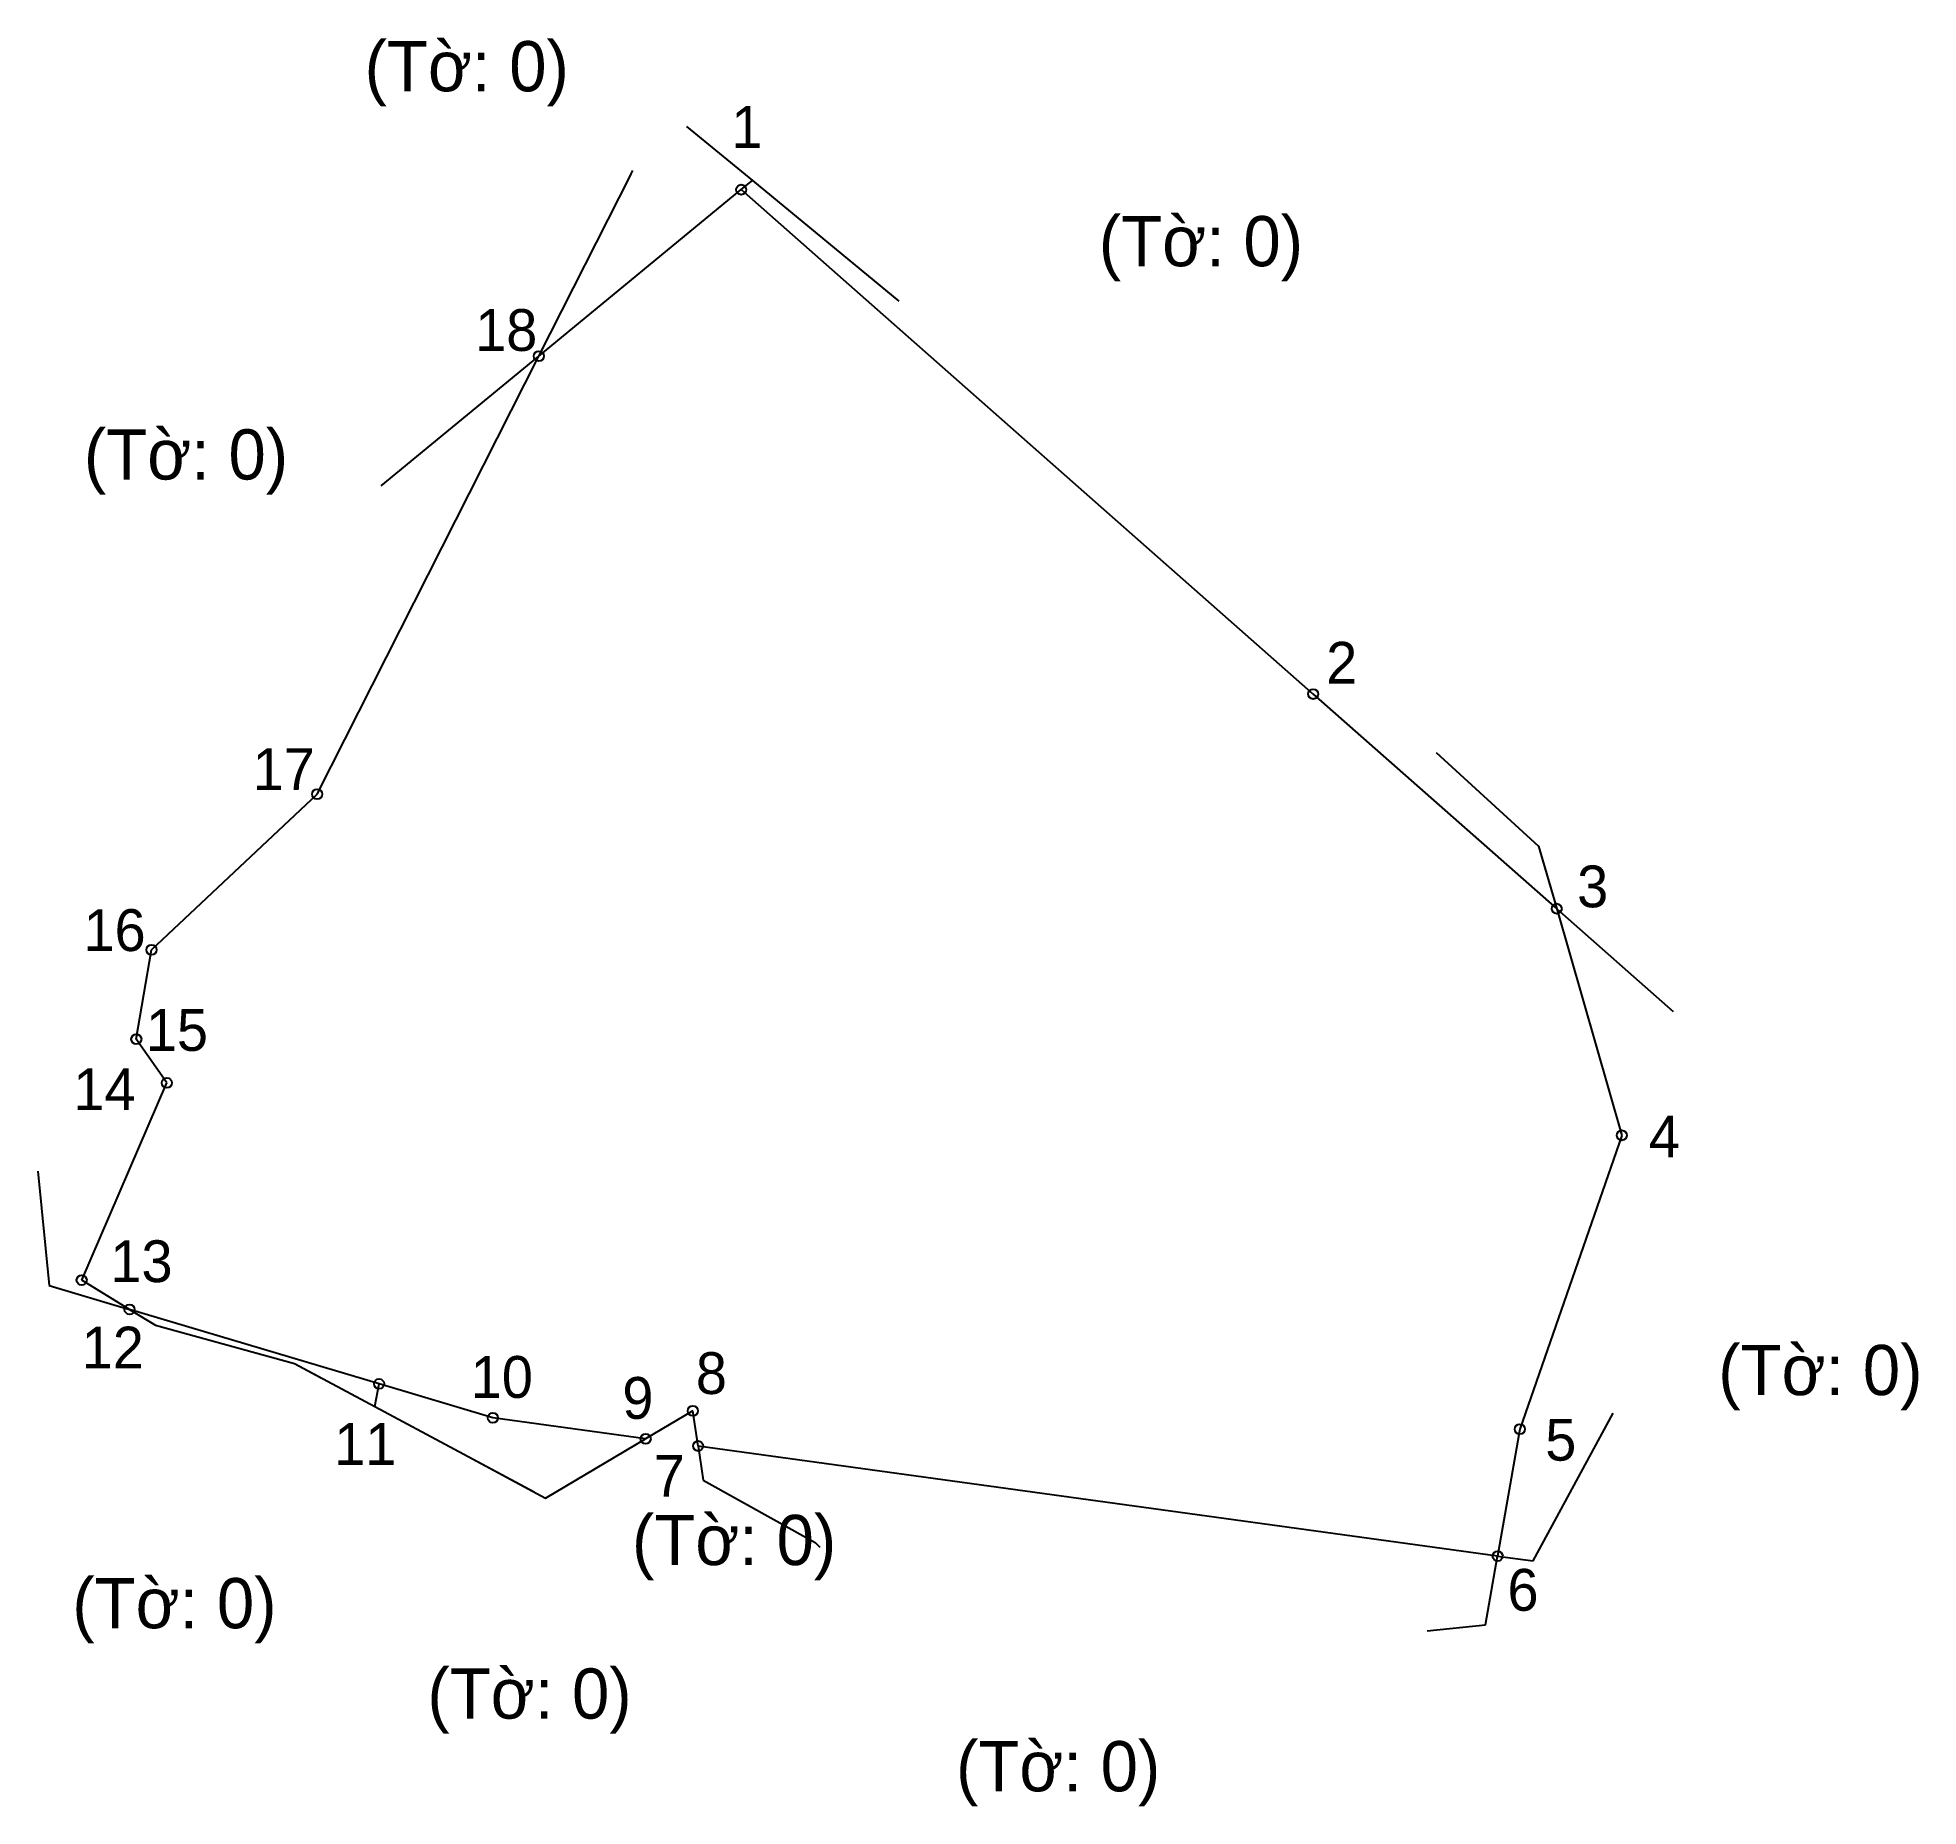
# Model space of a CAD drawing. Extents: x 548997 to 549134, y 1820287 to 1820415.
import ezdxf

# ---------------------------------------------------------------- set-up
doc = ezdxf.new("R2010")
doc.units = 0
for name, color, linetype in [('CanhThua', 7, 'Continuous'), ('MocDinhThua', 7, 'Continuous'), ('NhanTuCan', 7, 'Continuous'), ('RauThua', 7, 'Continuous'), ('SoHieuDinhThua', 7, 'Continuous')]:
    doc.layers.add(name, color=color, linetype=linetype)

msp = doc.modelspace()

# ---------------------------------------------------------------- linework, layer by layer
at = {"layer": 'CanhThua'}
for p, q in [((549033.59, 1820392.4), (549048.26, 1820404.47)), ((549048.26, 1820404.47), (549089.72, 1820367.91)), ((549017.52, 1820360.65), (549033.59, 1820392.4)), ((549089.72, 1820367.91), (549107.37, 1820352.35)), ((549005.51, 1820349.37), (549017.52, 1820360.65)), ((549107.37, 1820352.35), (549112.09, 1820335.92)), ((549004.41, 1820342.89), (549005.51, 1820349.37)), ((549006.62, 1820339.72), (549004.41, 1820342.89)), ((549000.45, 1820325.43), (549006.62, 1820339.72)), ((549112.09, 1820335.92), (549104.7, 1820314.62)), ((549003.92, 1820323.3), (549000.45, 1820325.43)), ((549022.01, 1820317.9), (549003.92, 1820323.3)), ((549030.26, 1820315.44), (549022.01, 1820317.9)), ((549041.33, 1820313.92), (549030.26, 1820315.44)), ((549044.75, 1820315.95), (549041.33, 1820313.92)), ((549045.13, 1820313.4), (549044.75, 1820315.95)), ((549104.7, 1820314.62), (549103.09, 1820305.42)), ((549103.09, 1820305.42), (549045.13, 1820313.4))]:
    msp.add_line(p, q, dxfattribs=at)
at = {"layer": 'MocDinhThua'}
for centre in [(549048.26, 1820404.47), (549033.59, 1820392.4), (549089.72, 1820367.91), (549017.52, 1820360.65), (549107.37, 1820352.35), (549005.51, 1820349.37), (549004.41, 1820342.89), (549006.62, 1820339.72), (549112.09, 1820335.92), (549000.45, 1820325.43), (549003.92, 1820323.3), (549022.01, 1820317.9), (549030.26, 1820315.44), (549044.75, 1820315.95), (549041.33, 1820313.92), (549104.7, 1820314.62), (549045.13, 1820313.4), (549103.09, 1820305.42)]:
    msp.add_circle(centre, 0.364, dxfattribs=at)
at = {"layer": 'RauThua'}
for p, q in [((549044.3, 1820409.06), (549049.07, 1820405.13)), ((549033.59, 1820392.4), (549040.27, 1820405.6)), ((549040.21, 1820405.48), (549040.4, 1820405.85)), ((549048.26, 1820404.47), (549049.07, 1820405.13)), ((549048.26, 1820404.47), (549049.07, 1820405.13)), ((549049.07, 1820405.13), (549059.68, 1820396.39)), ((549022.17, 1820383.01), (549033.59, 1820392.4)), ((549098.63, 1820363.68), (549106.06, 1820356.89)), ((549106.06, 1820356.89), (549107.37, 1820352.35)), ((549107.37, 1820352.35), (549115.82, 1820344.9)), ((548997.26, 1820333.32), (548998.1, 1820325.04)), ((548998.1, 1820325.04), (549003.92, 1820323.3)), ((549003.92, 1820323.3), (549005.81, 1820322.15)), ((549005.81, 1820322.15), (549015.88, 1820319.38)), ((549009.58, 1820321.11), (549015.88, 1820319.38)), ((549015.88, 1820319.38), (549021.69, 1820316.26)), ((549015.88, 1820319.38), (549017.76, 1820318.37)), ((549021.69, 1820316.26), (549022.01, 1820317.9)), ((549021.69, 1820316.26), (549022.01, 1820317.9)), ((549021.69, 1820316.26), (549033.25, 1820310.07)), ((549105.66, 1820305.07), (549111.47, 1820315.79)), ((549034.08, 1820309.62), (549041.33, 1820313.92)), ((549028.47, 1820312.63), (549034.08, 1820309.62)), ((549045.13, 1820313.4), (549045.49, 1820310.92)), ((549045.49, 1820310.92), (549053.62, 1820306.41)), ((549053.62, 1820306.41), (549053.95, 1820306.06)), ((549102.22, 1820300.43), (549103.09, 1820305.42)), ((549103.09, 1820305.42), (549105.66, 1820305.07)), ((549097.97, 1820300.01), (549102.22, 1820300.43))]:
    msp.add_line(p, q, dxfattribs=at)

# ---------------------------------------------------------------- texts
at = {"layer": 'NhanTuCan'}
for p in [(549020.96, 1820411.6), (549074.18, 1820398.92), (549000.61, 1820383.46), (549119.08, 1820317.09), (549040.34, 1820304.77), (548999.77, 1820300.19), (549025.51, 1820293.64), (549063.83, 1820288.37)]:
    msp.add_text('(Tờ: 0)', height=3.637, dxfattribs=at).set_placement(p)
at = {"layer": 'SoHieuDinhThua'}
for s, height, p in [('1', 3.03, (549047.55, 1820407.5)), ('18', 3.031, (549028.97, 1820392.78)), ('2', 3.03, (549090.66, 1820368.66)), ('17', 3.031, (549012.84, 1820360.95)), ('3', 3.03, (549108.85, 1820352.45)), ('16', 3.031, (549000.58, 1820349.28)), ('15', 3.031, (549005.1, 1820342.04)), ('14', 3.031, (548999.85, 1820337.75)), ('4', 3.03, (549114.05, 1820334.32)), ('13', 3.031, (549002.53, 1820325.28)), ('12', 3.031, (549000.45, 1820319.02)), ('10', 3.031, (549028.65, 1820316.89)), ('8', 3.03, (549044.97, 1820317.17)), ('9', 3.03, (549039.64, 1820315.37)), ('5', 3.03, (549106.54, 1820312.34)), ('11', 3.031, (549018.75, 1820312.03)), ('7', 3.03, (549041.92, 1820309.72)), ('6', 3.03, (549103.8, 1820301.46))]:
    msp.add_text(s, height=height, dxfattribs=at).set_placement(p)

doc.saveas('drawing.dxf')
